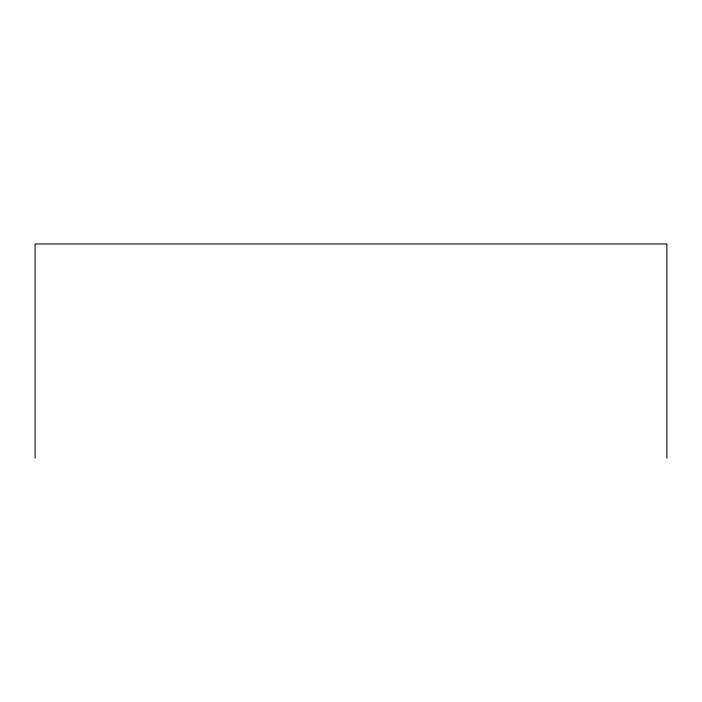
<?xml version="1.0" encoding="UTF-8"?>
<svg xmlns="http://www.w3.org/2000/svg" width="702" height="702" viewBox="0 0 702 702"><rect width="100%" height="100%" fill="white"/><g stroke="black" fill="none" stroke-linecap="round" stroke-linejoin="round"><path stroke-width="1.05" d="M666.9 458.029L666.9 243.971L35.1 243.971L35.1 458.029"/></g></svg>
